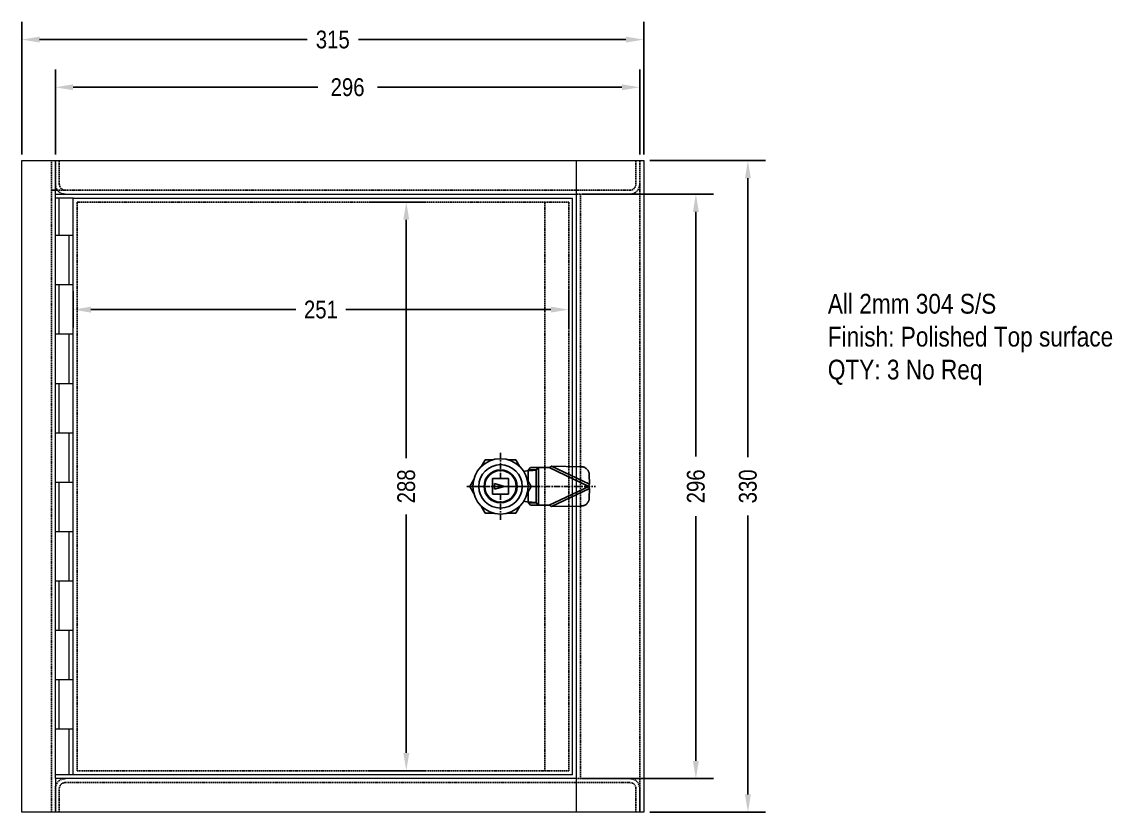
# Model space of a CAD drawing. Header units: millimetres. Extents: x 5268 to 6365, y 3803 to 5501.
# Drawn here: x 5683 to 6235, y 4050 to 4450 of the extents above; entities that cross this region are included whole.
import ezdxf

# ---------------------------------------------------------------- set-up
doc = ezdxf.new("R2010")
doc.units = ezdxf.units.MM
doc.header["$LTSCALE"] = 0.1
doc.header["$PDMODE"] = 66
doc.linetypes.add('CENTER', pattern=[50.8, 31.75, -6.35, 6.35, -6.35])
doc.linetypes.add('HIDDEN', pattern=[9.525, 6.35, -3.175])
doc.layers.add('1', color=7, linetype='Continuous', lineweight=5)
for name, color, linetype in [('1000_02_OBEN_3_BL11', 7, 'Continuous'), ('1000_101_OBEN_3_BL12', 7, 'Continuous'), ('1000_13_OBEN_3_BL10', 7, 'Continuous'), ('1000_140_OBEN_3_BL9', 7, 'Continuous'), ('DRAW', 4, 'Continuous'), ('HIDDEN', 2, 'HIDDEN')]:
    doc.layers.add(name, color=color, linetype=linetype)
doc.styles.add('STYLE_01', font='techl___.ttf')
doc.dimstyles.new('50', dxfattribs={"dimscale": 50, "dimtxt": 0.18, "dimasz": 0.18, "dimexe": 0.18, "dimexo": 0.0625, "dimgap": 0.09, "dimtad": 0, "dimdec": 0, "dimzin": 12, "dimdsep": 46, "dimtxsty": 'STYLE_01', "dimcen": 0, "dimclrt": 3, "dimadec": 1, "dimazin": 0, "dimtfac": 1, "dimtdec": 0, "dimtofl": 0, "dimtmove": 0, "dimatfit": 3, "dimfxl": 0.18, "dimtolj": 1, "dimtzin": 12, "dimarcsym": 0})

# ---------------------------------------------------------------- blocks, each defined once
blk = doc.blocks.new('*D124')
at = {"layer": 'Defpoints', "color": 0, "transparency": 16777216}
for p in [(5708.62, 4317.06), (5959.62, 4317.06), (5959.62, 4304.56)]:
    blk.add_point(p, dxfattribs=at)
at = {"layer": 'DRAW', "color": 0, "lineweight": -2, "transparency": 16777216}
for p, q in [((5708.62, 4313.94), (5708.62, 4295.56)), ((5959.62, 4313.94), (5959.62, 4295.56)), ((5717.62, 4304.56), (5821.45, 4304.56)), ((5950.62, 4304.56), (5846.79, 4304.56))]:
    blk.add_line(p, q, dxfattribs=at)
at = {"layer": 'DRAW', "color": 0, "transparency": 16777216}
for points in [[(5717.62, 4306.06), (5717.62, 4303.06), (5708.62, 4304.56)], [(5950.62, 4306.06), (5950.62, 4303.06), (5959.62, 4304.56)]]:
    blk.add_solid(points, dxfattribs=at)
at = {"layer": 'DRAW', "color": 3, "transparency": 16777216, "insert": (5834.12, 4304.56), "char_height": 9, "attachment_point": 5, "style": 'STYLE_01'}
blk.add_mtext('\\A1;251', dxfattribs=at)
blk = doc.blocks.new('*D125')
at = {"layer": 'Defpoints', "color": 0, "transparency": 16777216}
for p in [(5855.37, 4359.06), (5855.37, 4071.06), (5877.35, 4071.06)]:
    blk.add_point(p, dxfattribs=at)
at = {"layer": 'DRAW', "color": 0, "lineweight": -2, "transparency": 16777216}
for p, q in [((5858.49, 4359.06), (5886.35, 4359.06)), ((5877.35, 4350.06), (5877.35, 4229.36)), ((5877.35, 4080.06), (5877.35, 4200.77)), ((5858.49, 4071.06), (5886.35, 4071.06))]:
    blk.add_line(p, q, dxfattribs=at)
at = {"layer": 'DRAW', "color": 0, "transparency": 16777216}
for points in [[(5875.85, 4350.06), (5878.85, 4350.06), (5877.35, 4359.06)], [(5875.85, 4080.06), (5878.85, 4080.06), (5877.35, 4071.06)]]:
    blk.add_solid(points, dxfattribs=at)
at = {"layer": 'DRAW', "color": 3, "transparency": 16777216, "insert": (5877.35, 4215.06), "char_height": 9, "attachment_point": 5, "rotation": 90, "style": 'STYLE_01'}
blk.add_mtext('\\A1;288', dxfattribs=at)
blk = doc.blocks.new('*D137')
at = {"layer": 'Defpoints', "color": 0, "transparency": 16777216}
for p in [(5997.62, 4380.06), (5997.62, 4050.06), (6050.39, 4050.06)]:
    blk.add_point(p, dxfattribs=at)
at = {"layer": 'DRAW', "color": 0, "lineweight": -2, "transparency": 16777216}
for p, q in [((6000.74, 4380.06), (6059.39, 4380.06)), ((6050.39, 4371.06), (6050.39, 4229.83)), ((6050.39, 4059.06), (6050.39, 4200.29)), ((6000.74, 4050.06), (6059.39, 4050.06))]:
    blk.add_line(p, q, dxfattribs=at)
at = {"layer": 'DRAW', "color": 0, "transparency": 16777216}
for points in [[(6048.89, 4371.06), (6051.89, 4371.06), (6050.39, 4380.06)], [(6048.89, 4059.06), (6051.89, 4059.06), (6050.39, 4050.06)]]:
    blk.add_solid(points, dxfattribs=at)
at = {"layer": 'DRAW', "color": 3, "transparency": 16777216, "insert": (6050.39, 4215.06), "char_height": 9, "attachment_point": 5, "rotation": 90, "style": 'STYLE_01'}
blk.add_mtext('\\A1;330', dxfattribs=at)
blk = doc.blocks.new('*D142')
at = {"layer": 'Defpoints', "color": 0, "transparency": 16777216}
for p in [(5963.62, 4363.06), (5963.62, 4067.06), (6024.05, 4067.06)]:
    blk.add_point(p, dxfattribs=at)
at = {"layer": 'DRAW', "color": 0, "lineweight": -2, "transparency": 16777216}
for p, q in [((5966.74, 4363.06), (6033.05, 4363.06)), ((6024.05, 4354.06), (6024.05, 4230.18)), ((6024.05, 4076.06), (6024.05, 4199.95)), ((5966.74, 4067.06), (6033.05, 4067.06))]:
    blk.add_line(p, q, dxfattribs=at)
at = {"layer": 'DRAW', "color": 0, "transparency": 16777216}
for points in [[(6022.55, 4354.06), (6025.55, 4354.06), (6024.05, 4363.06)], [(6022.55, 4076.06), (6025.55, 4076.06), (6024.05, 4067.06)]]:
    blk.add_solid(points, dxfattribs=at)
at = {"layer": 'DRAW', "color": 3, "transparency": 16777216, "insert": (6024.05, 4215.06), "char_height": 9, "attachment_point": 5, "rotation": 90, "style": 'STYLE_01'}
blk.add_mtext('\\A1;296', dxfattribs=at)
blk = doc.blocks.new('*D172')
at = {"layer": 'Defpoints', "color": 0, "transparency": 16777216}
for p in [(5995.62, 4417.16), (5699.62, 4380.06), (5995.62, 4380.06)]:
    blk.add_point(p, dxfattribs=at)
at = {"layer": 'DRAW', "color": 0, "lineweight": -2, "transparency": 16777216}
for p, q in [((5699.62, 4383.19), (5699.62, 4426.16)), ((5995.62, 4383.19), (5995.62, 4426.16)), ((5708.62, 4417.16), (5832.5, 4417.16)), ((5986.62, 4417.16), (5862.74, 4417.16))]:
    blk.add_line(p, q, dxfattribs=at)
at = {"layer": 'DRAW', "color": 0, "transparency": 16777216}
for points in [[(5708.62, 4418.66), (5708.62, 4415.66), (5699.62, 4417.16)], [(5986.62, 4418.66), (5986.62, 4415.66), (5995.62, 4417.16)]]:
    blk.add_solid(points, dxfattribs=at)
at = {"layer": 'DRAW', "color": 3, "transparency": 16777216, "insert": (5847.62, 4417.16), "char_height": 9, "attachment_point": 5, "style": 'STYLE_01'}
blk.add_mtext('\\A1;296', dxfattribs=at)
blk = doc.blocks.new('*D173')
at = {"layer": 'Defpoints', "color": 0, "transparency": 16777216}
for p in [(5997.62, 4441.31), (5682.62, 4380.06), (5997.62, 4380.06)]:
    blk.add_point(p, dxfattribs=at)
at = {"layer": 'DRAW', "color": 0, "lineweight": -2, "transparency": 16777216}
for p, q in [((5682.62, 4383.19), (5682.62, 4450.31)), ((5997.62, 4383.19), (5997.62, 4450.31)), ((5691.62, 4441.31), (5827.08, 4441.31)), ((5988.62, 4441.31), (5853.16, 4441.31))]:
    blk.add_line(p, q, dxfattribs=at)
at = {"layer": 'DRAW', "color": 0, "transparency": 16777216}
for points in [[(5691.62, 4442.81), (5691.62, 4439.81), (5682.62, 4441.31)], [(5988.62, 4442.81), (5988.62, 4439.81), (5997.62, 4441.31)]]:
    blk.add_solid(points, dxfattribs=at)
at = {"layer": 'DRAW', "color": 3, "transparency": 16777216, "insert": (5840.12, 4441.31), "char_height": 9, "attachment_point": 5, "style": 'STYLE_01'}
blk.add_mtext('\\A1;315', dxfattribs=at)

msp = doc.modelspace()

# ---------------------------------------------------------------- linework, layer by layer
at = {"layer": '1'}
for p, q in [((5682.62, 4050.06), (5682.62, 4380.06)), ((5682.62, 4380.06), (5997.62, 4380.06)), ((5699.62, 4363.06), (5699.62, 4380.06)), ((5963.62, 4050.06), (5963.62, 4380.06)), ((5997.62, 4380.06), (5997.62, 4050.06)), ((5699.62, 4363.06), (5963.62, 4363.06)), ((5699.62, 4067.06), (5699.62, 4363.06)), ((5708.62, 4361.06), (5699.62, 4361.06)), ((5701.62, 4342.06), (5701.62, 4361.06)), ((5708.62, 4069.06), (5708.62, 4361.06)), ((5708.62, 4361.06), (5961.62, 4361.06)), ((5961.62, 4069.06), (5961.62, 4361.06)), ((5708.62, 4342.06), (5699.62, 4342.06)), ((5706.62, 4317.06), (5706.62, 4342.06)), ((5708.62, 4317.06), (5699.62, 4317.06)), ((5701.62, 4292.06), (5701.62, 4317.06)), ((5708.62, 4292.06), (5699.62, 4292.06)), ((5706.62, 4267.06), (5706.62, 4292.06)), ((5708.62, 4267.06), (5699.62, 4267.06)), ((5701.62, 4242.06), (5701.62, 4267.06)), ((5708.62, 4242.06), (5699.62, 4242.06)), ((5706.62, 4217.06), (5706.62, 4242.06)), ((5708.62, 4217.06), (5699.62, 4217.06)), ((5701.62, 4192.06), (5701.62, 4217.06)), ((5708.62, 4192.06), (5699.62, 4192.06)), ((5706.62, 4167.06), (5706.62, 4192.06)), ((5708.62, 4167.06), (5699.62, 4167.06)), ((5701.62, 4142.06), (5701.62, 4167.06)), ((5708.62, 4142.06), (5699.62, 4142.06)), ((5706.62, 4117.06), (5706.62, 4142.06)), ((5708.62, 4117.06), (5699.62, 4117.06)), ((5701.62, 4092.06), (5701.62, 4117.06)), ((5708.62, 4092.06), (5699.62, 4092.06)), ((5706.62, 4069.06), (5706.62, 4092.06)), ((5961.62, 4069.06), (5699.62, 4069.06)), ((5963.62, 4067.06), (5699.62, 4067.06)), ((5699.62, 4067.06), (5699.62, 4050.06)), ((5997.62, 4050.06), (5682.62, 4050.06))]:
    msp.add_line(p, q, dxfattribs=at)
at = {"layer": '1000_02_OBEN_3_BL11', "color": 7, "linetype": 'Continuous'}
for p, q in [((5915.25, 4225.02), (5917.3, 4228.56)), ((5917.3, 4228.56), (5921.39, 4228.56)), ((5928.79, 4228.56), (5932.89, 4228.56)), ((5932.89, 4228.56), (5934.93, 4225.02)), ((5909.5, 4215.06), (5911.55, 4218.61)), ((5911.55, 4211.52), (5909.5, 4215.06)), ((5938.63, 4218.61), (5940.68, 4215.06)), ((5940.68, 4215.06), (5938.63, 4211.52)), ((5917.3, 4201.56), (5915.25, 4205.11)), ((5934.93, 4205.11), (5932.89, 4201.56)), ((5921.39, 4201.56), (5917.3, 4201.56)), ((5932.89, 4201.56), (5928.79, 4201.56))]:
    msp.add_line(p, q, dxfattribs=at)
at = {"layer": '1000_101_OBEN_3_BL12', "color": 2, "linetype": 'CENTER'}
for p, q in [((5925.09, 4218.78), (5925.09, 4232.06)), ((5924.59, 4215.06), (5908.09, 4215.06)), ((5928.81, 4215.06), (5942.09, 4215.06)), ((5925.09, 4211.35), (5925.09, 4198.06))]:
    msp.add_line(p, q, dxfattribs=at)
at = {"layer": '1000_101_OBEN_3_BL12', "color": 2, "linetype": 'Continuous'}
for p, q in [((5925.84, 4215.06), (5924.35, 4215.06)), ((5924.35, 4215.06), (5925.84, 4215.06)), ((5925.09, 4214.32), (5925.09, 4215.81)), ((5925.09, 4215.81), (5925.09, 4214.32))]:
    msp.add_line(p, q, dxfattribs=at)
at = {"layer": '1000_101_OBEN_3_BL12', "color": 7, "linetype": 'Continuous'}
for radius, start, end in [(14, 0, 180), (11, 0, 180), (8.35, 0, 180), (8.05, 0, 180), (14, 180, 0), (11, 180, 0), (8.35, 180, 0), (8.05, 180, 0)]:
    msp.add_arc((5925.09, 4215.06), radius, start, end, dxfattribs=at)
at = {"layer": '1000_13_OBEN_3_BL10', "color": 7, "linetype": 'Continuous'}
for p, q in [((5965.96, 4225.02), (5950.96, 4225.28)), ((5939.09, 4223.03), (5936.89, 4222.6)), ((5940.25, 4224.56), (5939.19, 4223.39)), ((5943.13, 4223.39), (5939.19, 4223.39)), ((5940.25, 4224.56), (5944.19, 4224.56)), ((5944.19, 4224.56), (5943.13, 4223.39)), ((5944.28, 4224.56), (5944.19, 4224.56)), ((5944.38, 4224.56), (5944.28, 4224.56)), ((5949.74, 4224.56), (5944.38, 4224.56)), ((5970.08, 4216.2), (5970, 4221.1)), ((5970, 4209.03), (5970.08, 4213.93)), ((5936.89, 4207.53), (5939.09, 4207.1)), ((5943.13, 4206.73), (5939.19, 4206.73)), ((5939.19, 4206.73), (5940.25, 4205.56)), ((5940.25, 4205.56), (5944.19, 4205.56)), ((5943.13, 4206.73), (5944.19, 4205.56)), ((5944.19, 4205.56), (5944.28, 4205.56)), ((5944.28, 4205.56), (5944.38, 4205.56)), ((5944.38, 4205.56), (5949.74, 4205.56)), ((5950.96, 4204.85), (5965.96, 4205.1))]:
    msp.add_line(p, q, dxfattribs=at)
at = {"layer": '1000_13_OBEN_3_BL10', "color": 9, "linetype": 'Continuous'}
for p, q in [((5970.08, 4216.2), (5950.96, 4225.28)), ((5939.09, 4223.03), (5939.09, 4217.82)), ((5943.13, 4223.39), (5943.13, 4206.73)), ((5944.28, 4224.56), (5944.28, 4205.56)), ((5944.38, 4224.56), (5944.38, 4205.56)), ((5969.74, 4215.06), (5949.74, 4224.56)), ((5969.74, 4215.06), (5949.74, 4205.56)), ((5939.09, 4212.31), (5939.09, 4207.1)), ((5970.08, 4213.93), (5950.96, 4204.85))]:
    msp.add_line(p, q, dxfattribs=at)
at = {"layer": '1000_13_OBEN_3_BL10', "color": 2, "linetype": 'CENTER'}
for q in [(5913.58, 4215.06), (5973.24, 4215.06)]:
    msp.add_line((5916.58, 4215.06), q, dxfattribs=at)
at = {"layer": '1000_13_OBEN_3_BL10', "color": 7, "linetype": 'Continuous'}
for points in [[(5950.96, 4225.28), (5950.83, 4225.2), (5950.69, 4225.12), (5950.56, 4225.05), (5950.42, 4224.97), (5950.29, 4224.89), (5950.15, 4224.81), (5950.01, 4224.73), (5949.88, 4224.64), (5949.74, 4224.56)], [(5943.13, 4223.39), (5943.07, 4223.38), (5943, 4223.36), (5942.91, 4223.34), (5942.8, 4223.32), (5942.68, 4223.31), (5942.54, 4223.29), (5942.38, 4223.27), (5942.21, 4223.25), (5942.03, 4223.24), (5941.83, 4223.22), (5941.62, 4223.2), (5941.4, 4223.18), (5941.17, 4223.17), (5940.93, 4223.15), (5940.69, 4223.13), (5940.43, 4223.11), (5940.17, 4223.1), (5939.9, 4223.08), (5939.64, 4223.06), (5939.36, 4223.04), (5939.09, 4223.03)], [(5939.19, 4223.39), (5939.19, 4223.35), (5939.18, 4223.31), (5939.17, 4223.27), (5939.16, 4223.23), (5939.15, 4223.19), (5939.14, 4223.15), (5939.12, 4223.11), (5939.11, 4223.07), (5939.09, 4223.03)], [(5965.96, 4225.02), (5966.22, 4225.01), (5966.48, 4224.98), (5966.74, 4224.94), (5966.99, 4224.87), (5967.24, 4224.8), (5967.48, 4224.7), (5967.72, 4224.6), (5967.95, 4224.47), (5968.18, 4224.34), (5968.39, 4224.18), (5968.59, 4224.02), (5968.79, 4223.85), (5968.97, 4223.66), (5969.13, 4223.46), (5969.29, 4223.25), (5969.43, 4223.04), (5969.56, 4222.81), (5969.67, 4222.58), (5969.76, 4222.34), (5969.84, 4222.1), (5969.91, 4221.85), (5969.95, 4221.6), (5969.98, 4221.35), (5970, 4221.1)], [(5969.74, 4215.06), (5969.78, 4215.19), (5969.82, 4215.32), (5969.86, 4215.45), (5969.9, 4215.57), (5969.93, 4215.7), (5969.97, 4215.83), (5970.01, 4215.95), (5970.05, 4216.07), (5970.08, 4216.2)], [(5970.08, 4213.93), (5970.05, 4214.05), (5970.01, 4214.18), (5969.97, 4214.3), (5969.93, 4214.43), (5969.9, 4214.55), (5969.86, 4214.68), (5969.82, 4214.81), (5969.78, 4214.94), (5969.74, 4215.06)], [(5970, 4209.03), (5969.98, 4208.78), (5969.95, 4208.52), (5969.91, 4208.28), (5969.84, 4208.03), (5969.76, 4207.79), (5969.67, 4207.55), (5969.56, 4207.32), (5969.43, 4207.09), (5969.29, 4206.88), (5969.13, 4206.67), (5968.97, 4206.47), (5968.79, 4206.28), (5968.59, 4206.11), (5968.39, 4205.94), (5968.18, 4205.79), (5967.95, 4205.66), (5967.72, 4205.53), (5967.48, 4205.42), (5967.24, 4205.33), (5966.99, 4205.25), (5966.74, 4205.19), (5966.48, 4205.15), (5966.22, 4205.12), (5965.96, 4205.1)], [(5939.09, 4207.1), (5939.36, 4207.08), (5939.64, 4207.07), (5939.9, 4207.05), (5940.17, 4207.03), (5940.43, 4207.01), (5940.69, 4207), (5940.93, 4206.98), (5941.17, 4206.96), (5941.4, 4206.94), (5941.62, 4206.93), (5941.83, 4206.91), (5942.03, 4206.89), (5942.21, 4206.87), (5942.38, 4206.86), (5942.54, 4206.84), (5942.68, 4206.82), (5942.8, 4206.8), (5942.91, 4206.79), (5943, 4206.77), (5943.07, 4206.75), (5943.13, 4206.73)], [(5939.09, 4207.1), (5939.11, 4207.06), (5939.12, 4207.02), (5939.14, 4206.98), (5939.15, 4206.94), (5939.16, 4206.9), (5939.17, 4206.86), (5939.18, 4206.82), (5939.19, 4206.77), (5939.19, 4206.73)], [(5949.74, 4205.56), (5949.88, 4205.48), (5950.01, 4205.4), (5950.15, 4205.32), (5950.29, 4205.24), (5950.42, 4205.16), (5950.56, 4205.08), (5950.69, 4205), (5950.83, 4204.93), (5950.96, 4204.85)]]:
    msp.add_lwpolyline(points, dxfattribs=at)
at = {"layer": '1000_140_OBEN_3_BL9', "color": 7, "linetype": 'Continuous'}
for p, q in [((5921.09, 4211.06), (5921.09, 4219.06)), ((5921.09, 4219.06), (5929.09, 4219.06)), ((5922.09, 4216.56), (5927.09, 4215.06)), ((5922.09, 4213.56), (5922.09, 4216.56)), ((5927.09, 4215.06), (5922.09, 4213.56)), ((5929.09, 4219.06), (5929.09, 4211.06)), ((5929.09, 4211.06), (5921.09, 4211.06))]:
    msp.add_line(p, q, dxfattribs=at)
for start, end in [(90, 270), (270, 90)]:
    msp.add_arc((5925.09, 4215.06), 8, start, end, dxfattribs=at)
at = {"layer": 'HIDDEN'}
for p, q in [((5697.62, 4050.06), (5697.62, 4380.06)), ((5699.62, 4380.06), (5699.62, 4368.06)), ((5701.62, 4380.06), (5701.62, 4368.06)), ((5993.62, 4380.06), (5993.62, 4368.06)), ((5995.62, 4380.06), (5995.62, 4050.06)), ((5995.62, 4380.06), (5995.62, 4368.06)), ((5697.62, 4365.06), (5990.62, 4365.06)), ((5710.62, 4359.06), (5959.62, 4359.06)), ((5710.62, 4071.06), (5710.62, 4359.06)), ((5947.62, 4071.06), (5947.62, 4359.06)), ((5959.62, 4071.06), (5959.62, 4359.06)), ((5963.62, 4363.06), (5990.62, 4363.06)), ((5965.62, 4067.06), (5965.62, 4363.06)), ((5959.62, 4071.06), (5710.62, 4071.06)), ((5990.62, 4065.06), (5704.62, 4065.06)), ((5990.62, 4067.06), (5963.62, 4067.06)), ((5699.62, 4050.06), (5699.62, 4062.06)), ((5701.62, 4050.06), (5701.62, 4062.06)), ((5993.62, 4050.06), (5993.62, 4062.06)), ((5995.62, 4050.06), (5995.62, 4062.06))]:
    msp.add_line(p, q, dxfattribs=at)
for centre, radius, start, end in [((5704.62, 4368.06), 5, 180, 270), ((5704.62, 4368.06), 3, 180, 270), ((5990.62, 4368.06), 5, 270, 0), ((5990.62, 4368.06), 3, 270, 0), ((5704.62, 4062.06), 5, 90, 180), ((5704.62, 4062.06), 3, 90, 180), ((5990.62, 4062.06), 5, 0, 90), ((5990.62, 4062.06), 3, 0, 90)]:
    msp.add_arc(centre, radius, start, end, dxfattribs=at)

# ---------------------------------------------------------------- texts
at = {"layer": 'DRAW', "insert": (6090.88, 4312.54), "char_height": 10, "attachment_point": 1, "style": 'STYLE_01'}
msp.add_mtext_dynamic_manual_height_columns('All 2mm 304 S/S\\PFinish: Polished Top surface\\PQTY: 3 No Req ', width=268.4808, gutter_width=250, heights=[0], dxfattribs=at)

# ---------------------------------------------------------------- dimensions: what is measured, and where the dimension line sits
at = {"layer": 'DRAW'}
for base, p1, p2, picture, middle in [((5997.62, 4441.31), (5682.62, 4380.06), (5997.62, 4380.06), '*D173', (5840.12, 4441.31)), ((5995.62, 4417.16), (5699.62, 4380.06), (5995.62, 4380.06), '*D172', (5847.62, 4417.16)), ((5959.62, 4304.56), (5708.62, 4317.06), (5959.62, 4317.06), '*D124', (5834.12, 4304.56))]:
    dim = msp.add_linear_dim(base=base, p1=p1, p2=p2, dimstyle='50', dxfattribs=at)
    dim.commit()
    dim.dimension.update_dxf_attribs({"geometry": picture, "text_midpoint": middle})
for base, p1, p2, picture, middle in [((6050.39, 4050.06), (5997.62, 4380.06), (5997.62, 4050.06), '*D137', (6050.39, 4215.06)), ((5877.35, 4071.06), (5855.37, 4359.06), (5855.37, 4071.06), '*D125', (5877.35, 4215.06)), ((6024.05, 4067.06), (5963.62, 4363.06), (5963.62, 4067.06), '*D142', (6024.05, 4215.06))]:
    dim = msp.add_linear_dim(base=base, p1=p1, p2=p2, angle=90, dimstyle='50', dxfattribs=at)
    dim.commit()
    dim.dimension.update_dxf_attribs({"geometry": picture, "text_midpoint": middle})

doc.saveas('drawing.dxf')
